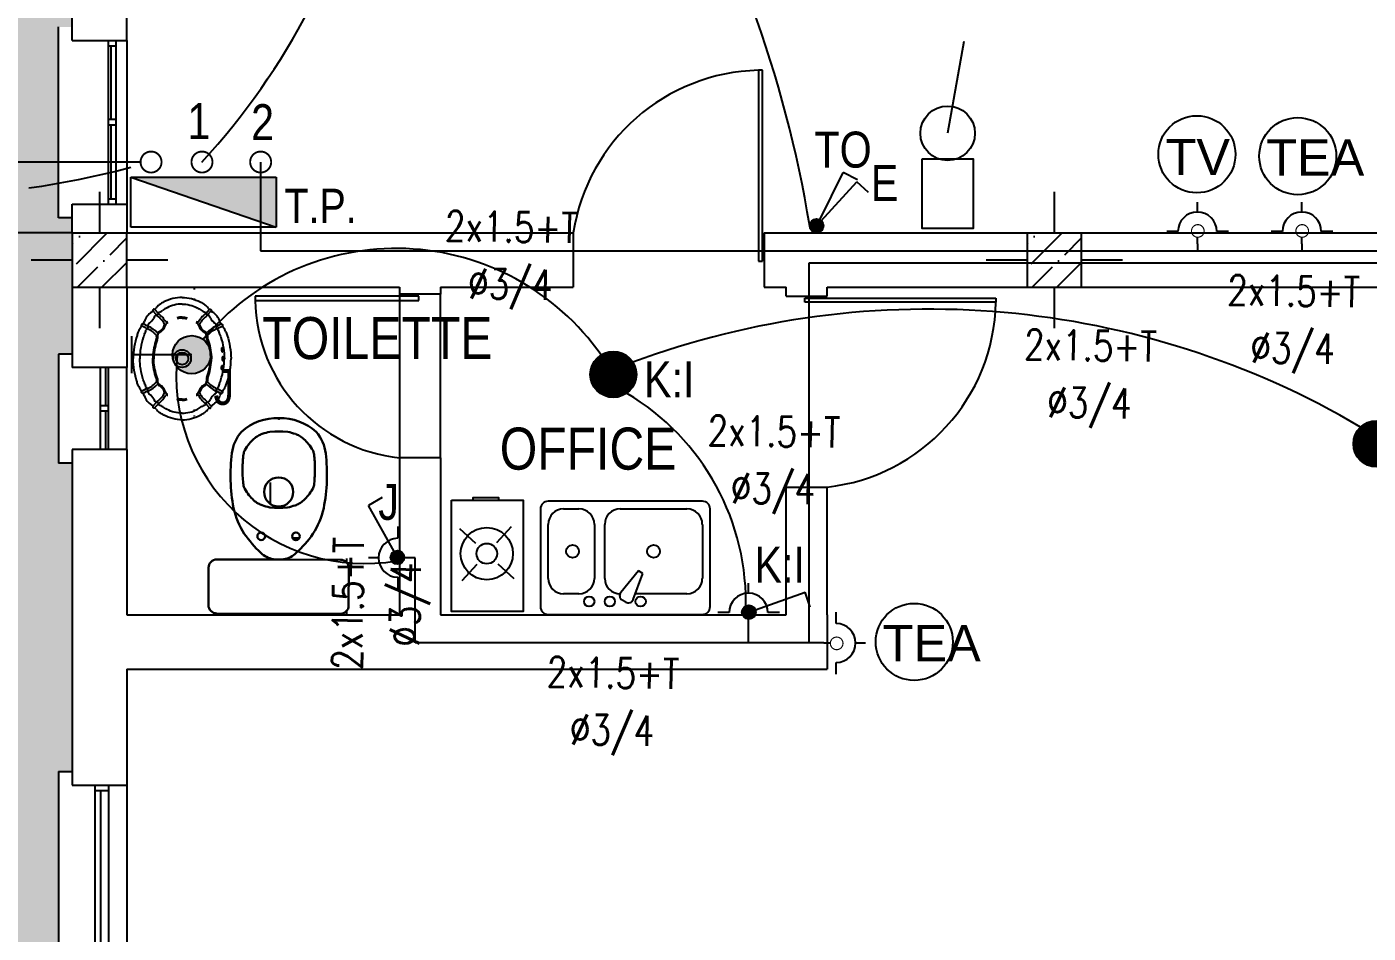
# Model space of a CAD drawing. Header units: millimetres. Extents: x 221 to 543, y -43 to 148.
# Drawn here: x 486.451 to 491.368, y 2.568 to 5.89 of the extents above; entities that cross this region are included whole.
import ezdxf
from ezdxf.enums import TextEntityAlignment as Align

# ---------------------------------------------------------------- set-up
doc = ezdxf.new("R2010")
doc.units = ezdxf.units.MM
doc.linetypes.add('ACAD_ISO02W100', pattern=[15, 12, -3])
doc.linetypes.add('DASHDOT', pattern=[25.4, 12.7, -6.35, 0, -6.35])
for name, color, linetype in [('10-INST-ELEC-SIMB', 1, 'Continuous'), ('10-INST-ELEC-TEXT', 7, 'Continuous'), ('10-SOLADOS', 15, 'Continuous'), ('DET', 4, 'Continuous'), ('electricidad de adad', 20, 'Continuous')]:
    doc.layers.add(name, color=color, linetype=linetype)
doc.layers.add('CARP', color=3, linetype='Continuous', lineweight=30)
doc.styles.add('gardel', font='ARIALN.TTF')
doc.styles.add('NARROW', font='ARIALN.TTF')
doc.styles.add('ROMANS', font='romans.shx', dxfattribs={"width": 0.85})

# ---------------------------------------------------------------- blocks, each defined once
blk = doc.blocks.new('SEPLN504')
at = {"color": 0, "const_width": 0.169}
blk.add_lwpolyline([(-0.0819, 0.0121, 1), (0.0871, 0.0121, 1)], format="xyb", close=True, dxfattribs=at)
at = {"color": 0}
blk.add_circle((0.0026, 0.0121), 0.169, dxfattribs=at)
blk = doc.blocks.new('ELE-TEX')
at = {"style": 'ROMANS', "width": 0.8}
for tag, p in [('COND', (0.0042, 0.1619)), ('CANO', (0.0042, -0.1601))]:
    blk.add_attdef(tag, text='', height=0.2, dxfattribs=at).set_placement(p, align=Align.MIDDLE)
blk = doc.blocks.new('SEPLN510')
at = {"color": 0}
for p in [(0.0428, 0.0362), (0.4089, 0.205)]:
    blk.add_line(p, (0.332, 0.292), dxfattribs=at)
at = {"color": 0, "const_width": 0.0507}
blk.add_lwpolyline([(-0.0205, 0.0026, 1), (0.0302, 0.0026, 1)], format="xyb", close=True, dxfattribs=at)
at = {"color": 0}
blk.add_circle((0.0049, 0.0026), 0.0507, dxfattribs=at)

msp = doc.modelspace()

# ---------------------------------------------------------------- hatches: boundary and pattern name
h = msp.add_hatch()
h.set_pattern_fill('AR-CONC', color=252, scale=0.002, style=0)
h.set_pattern_definition([(50, (204.8708, -80.8872), (0.36436934, -0.03187817), [0.0381, -0.4191]), (355, (204.8708, -80.8872), (-0.07048565, 0.3821133), [0.03048, -0.33528]), (100.451, (204.90116, -80.88986), (0.293885, 0.35023338), [0.03238, -0.35618]), (46.1842, (204.8708, -80.7856), (0.5421581, -0.08408466), [0.05715, -0.62865]), (96.6356, (204.91597, -80.7926), (0.4748085, 0.4948511), [0.04857, -0.53427]), (351.184, (204.8708, -80.7856), (0.4748092, 0.4948502), [0.04572, -0.50292]), (21, (204.9216, -80.811), (0.30322976, -0.20453104), [0.0381, -0.4191]), (326, (204.9216, -80.811), (0.12360406, 0.36837593), [0.03048, -0.33528]), (71.4514, (204.94686, -80.82805), (0.426833, 0.1638457), [0.03238, -0.35618]), (37.5, (204.87079, -80.8872), (0.006177207, 0.16911008), [0, -0.331216, 0, -0.34036, 0, -0.33655]), (7.5, (204.8708, -80.8872), (0.13363933, 0.20036115), [0, -0.194056, 0, -0.323596, 0, -0.12827]), (327.5, (204.75751, -80.8872), (0.27118119, -0.01145749), [0, -0.127, 0, -0.39624, 0, -0.52578]), (317.5, (204.7067, -80.8872), (0.29625836, 0.05085298), [0, -0.1651, 0, -0.263144, 0, -0.37338])])
h.paths.add_polyline_path([(486.6173, 13.2037), (486.5673, 13.2037), (486.5673, 14.8037), (486.6173, 14.8037), (486.6173, 15.0856), (486.0173, 15.0856), (486.0173, 5.1356), (486.6173, 5.1356), (486.6173, 5.1904), (486.5673, 5.1904), (486.5673, 5.8904), (486.6173, 5.8904), (486.6173, 5.9453), (486.6173, 6.7453), (486.6173, 7.259), (486.482, 7.259), (486.482, 7.439), (486.6173, 7.439), (486.6173, 8.1503), (486.5673, 8.1503), (486.5673, 9.7503), (486.6173, 9.7503), (486.6173, 10.3217), (486.5673, 10.3217), (486.5673, 11.9217), (486.6173, 11.9217)])
h.paths.add_polyline_path([(495.6707, -2.8644), (495.4707, -2.8644), (495.3704, -2.8644), (495.3704, -2.9144), (493.7704, -2.9144), (493.7704, -2.8644), (493.4377, -2.8644), (492.6377, -2.8644), (492.3317, -2.8644), (491.7265, -2.8644), (491.7265, -2.9144), (490.1265, -2.9144), (490.1265, -2.8644), (489.4457, -2.8644), (489.1579, -2.5766), (487.8834, -1.3021), (487.5783, -0.997), (487.5425, -1.0319), (486.5673, -0.0567), (486.5673, 3.1614), (486.6173, 3.1614), (486.6173, 4.2912), (486.5673, 4.2912), (486.5673, 4.6912), (486.6173, 4.6912), (486.6173, 5.1356), (486.0173, 5.1356), (486.0173, -0.2845), (489.1972, -3.4644), (495.6707, -3.4644)])
h.paths.add_polyline_path([(494.7344, -3.5788), (494.7344, -3.1501), (494.9625, -3.1501), (494.9625, -3.5788)], flags=9)
h.paths.add_polyline_path([(490.374, -3.3774), (491.5792, -3.3774), (491.5792, -3.1462), (490.374, -3.1462)], flags=24)
h.paths.add_polyline_path([(489.4923, -3.3774), (490.2957, -3.3774), (490.2957, -3.1462), (489.4923, -3.1462)], flags=24)
h.paths.add_polyline_path([(486.2339, 4.3766), (486.5273, 4.3766), (486.5273, 4.6088), (486.2339, 4.6088)], flags=24)
h.paths.add_polyline_path([(486.3803, 8.8481), (486.3803, 10.0533), (486.1491, 10.0533), (486.1491, 8.8481)], flags=24)
h.paths.add_polyline_path([(486.3803, 7.9664), (486.3803, 8.7698), (486.1491, 8.7698), (486.1491, 7.9664)], flags=24)
h.paths.add_polyline_path([(485.6773, 5.3651), (486.5909, 5.3651), (486.5909, 5.6043), (485.6773, 5.6043)], flags=9)
h.paths.add_polyline_path([(486.3313, 6.2479), (486.6259, 6.2479), (486.6259, 6.484), (486.3313, 6.484)], flags=9)
h = msp.add_hatch()
h.set_pattern_fill('ANSI36', color=252, scale=0.02, style=0)
h.set_pattern_definition([(45, (195.02079, -121.71253), (0.03367596, 0.123478522), [0.15875, -0.03175, 0, -0.03175])])
h.paths.add_polyline_path([(486.8173, 5.1356), (486.6173, 5.1356), (486.6173, 4.9356), (486.8173, 4.9356)])
h = msp.add_hatch()
h.set_pattern_fill('ANSI36', color=252, scale=0.02, style=0)
h.set_pattern_definition([(45, (198.52079, -121.71253), (0.03367596, 0.123478522), [0.15875, -0.03175, 0, -0.03175])])
h.paths.add_polyline_path([(490.3173, 5.1356), (490.1173, 5.1356), (490.1173, 4.9356), (490.3173, 4.9356)])
at = {"layer": 'electricidad de adad'}
for color, points in [(256, [(486.8322, 5.3398), (487.3642, 5.1555), (487.3642, 5.3398)]), (0, [(486.985, 4.6886, 1), (487.125, 4.6886, 1)])]:
    msp.add_hatch(color=color, dxfattribs=at).paths.add_polyline_path(points)

# ---------------------------------------------------------------- linework, layer by layer
at = {"color": 4}
for p, q in [((486.6173, 5.8404), (486.6173, 6.7453)), ((486.8173, 5.8404), (486.8173, 5.9453)), ((486.6173, 5.8404), (486.8173, 5.8404)), ((486.6173, 5.1356), (486.6173, 5.2404)), ((486.6173, 5.2404), (486.8173, 5.2404)), ((486.8173, 5.2404), (486.8173, 5.1356)), ((486.6173, 5.1356), (486.6173, 4.6412)), ((486.8173, 5.1356), (488.454, 5.1356)), ((488.454, 5.1356), (488.454, 4.9356)), ((489.154, 5.1356), (493.3173, 5.1356)), ((489.154, 5.1356), (489.154, 4.9356)), ((486.8173, 4.9356), (487.8173, 4.9356)), ((486.8173, 4.9356), (486.8173, 4.6412)), ((487.8173, 4.9356), (487.8173, 4.9103)), ((487.9673, 4.9356), (488.454, 4.9356)), ((487.9673, 4.9356), (487.9673, 4.9103)), ((489.154, 4.9356), (489.2341, 4.9356)), ((489.2341, 4.9037), (489.2341, 4.9356)), ((489.3841, 4.9356), (492.3207, 4.9356)), ((489.3841, 4.9037), (489.3841, 4.9356)), ((487.9673, 4.9103), (487.8173, 4.9103)), ((489.2341, 4.9037), (489.3841, 4.9037)), ((486.8173, 4.6412), (486.6173, 4.6412)), ((486.6173, 4.3412), (486.6173, 3.1114)), ((486.8173, 4.3412), (486.6173, 4.3412)), ((486.8173, 4.3412), (486.8173, 3.7356)), ((487.8173, 4.3103), (487.8173, 3.7356)), ((487.9673, 4.3103), (487.8173, 4.3103)), ((487.9673, 4.3103), (487.9673, 3.7356)), ((489.2341, 3.7356), (489.2341, 4.2037)), ((489.2341, 4.2037), (489.3841, 4.2037)), ((489.3841, 3.7356), (489.3841, 4.2037)), ((486.8173, 3.7356), (487.8173, 3.7356)), ((487.9673, 3.7356), (489.2341, 3.7356)), ((489.3841, 3.7356), (489.3841, 3.5356)), ((486.8173, 3.5356), (489.3841, 3.5356)), ((486.8173, 3.5356), (486.8173, 3.1114)), ((486.6173, 3.1114), (486.8173, 3.1114))]:
    msp.add_line(p, q, dxfattribs=at)
for p, q in [((486.5673, 5.1904), (486.5673, 5.8904)), ((486.7496, 5.8204), (486.7787, 5.8204)), ((486.7586, 5.8204), (486.7586, 5.5504)), ((486.8173, 5.8404), (486.8173, 5.2404)), ((489.1479, 5.7311), (489.1329, 5.7311)), ((489.1329, 5.7311), (489.1329, 5.0311)), ((489.1479, 5.0311), (489.1479, 5.7311)), ((486.7787, 5.5504), (486.7496, 5.5504)), ((486.7787, 5.5304), (486.7496, 5.5304)), ((486.7586, 5.5304), (486.7586, 5.2604)), ((486.7496, 5.2604), (486.7787, 5.2604)), ((486.6173, 5.1904), (486.5673, 5.1904)), ((486.6173, 5.1356), (486.8173, 5.1356)), ((486.6173, 5.1356), (486.6173, 4.9356)), ((486.8173, 4.9356), (486.8173, 5.1356)), ((490.1173, 5.1356), (490.3173, 5.1356)), ((490.1173, 5.1356), (490.1173, 4.9356)), ((490.3173, 4.9356), (490.3173, 5.1356)), ((489.1329, 5.0311), (489.1479, 5.0311)), ((486.6173, 4.9356), (486.8173, 4.9356)), ((490.1173, 4.9356), (490.3173, 4.9356)), ((487.8875, 4.9027), (487.2875, 4.9027)), ((487.2875, 4.9027), (487.2875, 4.8877)), ((487.2875, 4.8877), (487.8875, 4.8877)), ((487.8875, 4.8877), (487.8875, 4.9027)), ((489.3028, 4.8956), (490.0028, 4.8956)), ((489.3028, 4.8806), (489.3028, 4.8956)), ((490.0028, 4.8806), (489.3028, 4.8806)), ((490.0028, 4.8956), (490.0028, 4.8806)), ((486.6173, 4.6912), (486.5673, 4.6912)), ((486.5673, 4.6912), (486.5673, 4.2912)), ((486.74, 4.5012), (486.74, 4.6412)), ((486.8173, 4.3412), (486.8173, 4.6412)), ((486.7496, 4.5012), (486.7205, 4.5012)), ((486.7496, 4.4812), (486.7205, 4.4812)), ((486.74, 4.3412), (486.74, 4.4812)), ((486.6173, 4.2912), (486.5673, 4.2912))]:
    msp.add_line(p, q)
at = {"color": 252}
for p, q in [((486.7496, 5.2404), (486.7496, 5.8404)), ((486.7787, 5.2404), (486.7787, 5.8404)), ((487.8173, 4.9103), (487.8173, 4.3103)), ((487.9673, 4.3103), (487.9673, 4.9103)), ((486.7205, 4.3412), (486.7205, 4.6412)), ((486.7496, 4.3412), (486.7496, 4.6412)), ((486.7005, 3.1114), (486.7005, 0.5943)), ((486.7496, 3.1114), (486.7496, 0.5943))]:
    msp.add_line(p, q, dxfattribs=at)
at = {"color": 251}
for p, q in [((486.7173, 5.2858), (486.7173, 5.1356)), ((490.2173, 5.2858), (490.2173, 5.1356)), ((486.6173, 5.0356), (486.4671, 5.0356)), ((486.9682, 5.0356), (486.818, 5.0356)), ((490.1173, 5.0356), (489.9671, 5.0356)), ((490.4675, 5.0356), (490.3173, 5.0356)), ((486.7173, 4.9356), (486.7173, 4.7853)), ((487.0648, 4.9276), (487.0648, 4.9356)), ((490.2173, 4.9356), (490.2173, 4.7853)), ((487.0648, 4.8911), (487.0648, 4.8944)), ((486.8591, 4.5763), (486.8591, 4.5763)), ((486.9331, 4.5763), (486.9359, 4.5763)), ((486.9359, 4.5763), (486.9371, 4.5763)), ((487.0979, 4.5763), (487.102, 4.5763)), ((487.1244, 4.5763), (487.1252, 4.5763)), ((487.1539, 4.5763), (487.1545, 4.5763)), ((487.0648, 4.4833), (487.0648, 4.4878)), ((487.0648, 4.4631), (487.0648, 4.4652)), ((487.0648, 4.4575), (487.0648, 4.4614)), ((487.3442, 4.141), (487.3442, 4.2207)), ((487.4241, 4.0175), (487.4502, 4.0175)), ((487.3442, 3.9376), (487.3442, 3.9413)), ((487.6236, 3.9264), (487.6236, 3.9413)), ((487.3442, 3.7381), (487.3442, 3.7399)), ((487.3442, 3.7381), (487.5474, 3.7381)), ((487.6236, 3.7381), (487.6236, 3.7502))]:
    msp.add_line(p, q, dxfattribs=at)
at = {"color": 252, "linetype": 'ACAD_ISO02W100', "ltscale": 0.05}
msp.add_line((486.6173, 5.1356), (485.6173, 5.1356), dxfattribs=at)
at = {"color": 2}
for p, q in [((488.9271, 4.1514), (488.3618, 4.1514)), ((488.3335, 4.1232), (488.3335, 3.7651)), ((488.9553, 3.7651), (488.9553, 4.1232)), ((488.0964, 3.9965), (488.0376, 4.0505)), ((488.1738, 3.9999), (488.2278, 4.0587)), ((488.0998, 3.9191), (488.0458, 3.8603)), ((488.1772, 3.9225), (488.236, 3.8685)), ((488.3618, 3.7369), (488.9271, 3.7369))]:
    msp.add_line(p, q, dxfattribs=at)
at = {"color": 3, "linetype": 'ByBlock'}
for p, q in [((488.4183, 4.1232), (488.4748, 4.1232)), ((488.6256, 4.1232), (488.8705, 4.1232)), ((488.3618, 3.8688), (488.3618, 4.0666)), ((488.5313, 4.0666), (488.5313, 3.8688)), ((488.569, 3.8688), (488.569, 4.0666)), ((488.9271, 4.0666), (488.9271, 3.8688)), ((488.4748, 3.8122), (488.4183, 3.8122)), ((488.8705, 3.8122), (488.6812, 3.8122))]:
    msp.add_line(p, q, dxfattribs=at)
at = {"color": 0, "linetype": 'ByBlock'}
for p, q in [((488.6928, 3.896), (488.628, 3.8173)), ((488.6733, 3.7911), (488.7091, 3.8866)), ((488.7091, 3.8866), (488.6928, 3.896)), ((488.6463, 3.7814), (488.6331, 3.789))]:
    msp.add_line(p, q, dxfattribs=at)
at = {"color": 0}
for p, q in [((486.5673, 3.1614), (486.5673, 0.5443)), ((486.5673, 3.1614), (486.6173, 3.1614)), ((486.8173, 3.1114), (486.8173, 0.5943)), ((486.7005, 3.0914), (486.7496, 3.0914)), ((486.7205, 3.0914), (486.7205, 0.5943))]:
    msp.add_line(p, q, dxfattribs=at)
for points in [[(487.0198, 4.8984, 0.121972), (486.9535, 4.882, 0.026931), (486.936, 4.8715, 0.088019)], [(487.0198, 4.8742, 0.121972), (486.9647, 4.8606, 0.026931), (486.9495, 4.8514, 0.026931)], [(487.0198, 4.8984, -0.121972), (487.0861, 4.882, -0.026931), (487.1036, 4.8715, -0.088019)], [(487.0198, 4.8742, -0.121972), (487.0748, 4.8606, -0.026931), (487.0901, 4.8514, -0.026931)], [(486.9176, 4.8556, 0.083655), (486.9161, 4.8555, 0.137136), (486.9147, 4.8549, 0.137136), (486.9138, 4.8536, 0.0747), (486.9136, 4.8522, 0.016576)], [(486.9315, 4.838, -0.083655), (486.9314, 4.8365, -0.137136), (486.9306, 4.8351, -0.137136), (486.9292, 4.8344, -0.0747), (486.9278, 4.8344, -0.016576)], [(487.108, 4.838, 0.083655), (487.1082, 4.8365, 0.137136), (487.109, 4.8351, 0.137136), (487.1104, 4.8344, 0.0747), (487.1118, 4.8344, 0.016576)], [(487.122, 4.8556, -0.083655), (487.1235, 4.8555, -0.137136), (487.1249, 4.8549, -0.137136), (487.1258, 4.8536, -0.0747), (487.126, 4.8522, -0.016576)], [(486.8593, 4.7727, 0.014884), (486.8546, 4.7596, 0.074878), (486.8404, 4.6743, 0.078763)], [(486.8738, 4.8012, 0.048869), (486.8729, 4.8008, 0.137136), (486.8719, 4.7997, 0.137136), (486.8715, 4.7982, 0.011207), (486.8715, 4.798, 0.002646)], [(486.8941, 4.7902, -0.048869), (486.8944, 4.7893, -0.137136), (486.8942, 4.7878, -0.137136), (486.8932, 4.7865, -0.011207), (486.8931, 4.7864, -0.002646)], [(487.1454, 4.7902, 0.048869), (487.1452, 4.7893, 0.137136), (487.1454, 4.7878, 0.137136), (487.1464, 4.7865, 0.011207), (487.1465, 4.7864, 0.002646)], [(487.1658, 4.8012, -0.048869), (487.1666, 4.8008, -0.137136), (487.1677, 4.7997, -0.137136), (487.1681, 4.7982, -0.011207), (487.1681, 4.798, -0.002646)], [(487.1803, 4.7727, -0.014884), (487.185, 4.7596, -0.074878), (487.1992, 4.6743, -0.078763)], [(486.8807, 4.7611, 0.011413), (486.8776, 4.7521, 0.074878), (486.8646, 4.6739, 0.074878)], [(487.1588, 4.7611, -0.011413), (487.162, 4.7521, -0.074878), (487.175, 4.6739, -0.074878)], [(486.8593, 4.576, -0.014884), (486.8546, 4.589, -0.074878), (486.8404, 4.6743, -0.078763)], [(486.8807, 4.5875, -0.011413), (486.8776, 4.5965, -0.074878), (486.8646, 4.6747, -0.074878)], [(487.1588, 4.5875, 0.011413), (487.162, 4.5965, 0.074878), (487.175, 4.6747, 0.074878)], [(487.1803, 4.576, 0.014884), (487.185, 4.589, 0.074878), (487.1992, 4.6743, 0.078763)], [(486.8738, 4.5474, -0.048869), (486.8729, 4.5478, -0.137136), (486.8719, 4.5489, -0.137136), (486.8715, 4.5504, -0.011207), (486.8715, 4.5506, -0.002646)], [(486.8941, 4.5585, 0.048869), (486.8944, 4.5593, 0.137136), (486.8942, 4.5609, 0.137136), (486.8932, 4.5621, 0.011207), (486.8931, 4.5622, 0.002646)], [(487.1454, 4.5585, -0.048869), (487.1452, 4.5593, -0.137136), (487.1454, 4.5609, -0.137136), (487.1464, 4.5621, -0.011207), (487.1465, 4.5622, -0.002646)], [(487.1658, 4.5474, 0.048869), (487.1666, 4.5478, 0.137136), (487.1677, 4.5489, 0.137136), (487.1681, 4.5504, 0.011207), (487.1681, 4.5506, 0.002646)], [(486.9176, 4.4931, -0.083655), (486.9161, 4.4931, -0.137136), (486.9147, 4.4938, -0.137136), (486.9138, 4.4951, -0.0747), (486.9136, 4.4964, -0.016576)], [(486.9315, 4.5106, 0.083655), (486.9314, 4.5122, 0.137136), (486.9306, 4.5135, 0.137136), (486.9292, 4.5142, 0.0747), (486.9278, 4.5143, 0.016576)], [(487.0198, 4.4502, -0.121972), (486.9535, 4.4667, -0.026931), (486.936, 4.4771, -0.088019)], [(487.0198, 4.4744, -0.121972), (486.9647, 4.4881, -0.026931), (486.9495, 4.4972, -0.026931)], [(487.0198, 4.4744, 0.121972), (487.0748, 4.4881, 0.026931), (487.0901, 4.4972, 0.026931)], [(487.0198, 4.4502, 0.121972), (487.0861, 4.4667, 0.026931), (487.1036, 4.4771, 0.088019)], [(487.108, 4.5106, -0.083655), (487.1082, 4.5122, -0.137136), (487.109, 4.5135, -0.137136), (487.1104, 4.5142, -0.0747), (487.1118, 4.5143, -0.016576)], [(487.122, 4.4931, 0.083655), (487.1235, 4.4931, 0.137136), (487.1249, 4.4938, 0.137136), (487.1258, 4.4951, 0.0747), (487.126, 4.4964, 0.016576)]]:
    msp.add_lwpolyline(points, format="xyb", dxfattribs=at)
for points in [[(488.0077, 4.1549), (488.2699, 4.1549), (488.2699, 3.7469), (488.0077, 3.7469)], [(488.0862, 4.1558), (488.1816, 4.1558), (488.1816, 4.1638), (488.0862, 4.1638)]]:
    msp.add_lwpolyline(points, close=True)
for radius in [0.0325, 0.0225]:
    msp.add_circle((487.0198, 4.6743), radius, dxfattribs=at)
msp.add_circle((488.1368, 3.9595), 0.0957)
at = {"color": 2}
msp.add_circle((488.1368, 3.9595), 0.0375, dxfattribs=at)
at = {"color": 0, "linetype": 'ByBlock'}
for centre, radius in [((488.4513, 3.9677), 0.0236), ((488.7481, 3.9677), 0.0236), ((488.5125, 3.784), 0.0188), ((488.5879, 3.784), 0.0188), ((488.7009, 3.784), 0.0188)]:
    msp.add_circle(centre, radius, dxfattribs=at)
at = {"color": 252}
for centre, radius, start, end in [((489.1492, 5.0278), 0.7035, 91.3291, 171.1891), ((487.8802, 4.8998), 0.5928, 181.1642, 263.9096), ((489.3099, 4.8928), 0.6931, 276.1483, 358.9924)]:
    msp.add_arc(centre, radius, start, end, dxfattribs=at)
at = {"color": 0}
for centre, radius, start, end in [((486.9655, 4.8318), 0.0495, 126.6116, 146.4859), ((487.0741, 4.8318), 0.0495, 33.5141, 53.3884), ((486.9391, 4.7922), 0.0606, 119.9979, 163.2385), ((486.863, 4.8523), 0.0606, 308.1598, 330.6273), ((486.9041, 4.8529), 0.00951, 299.5258, 355.5347), ((486.9745, 4.7967), 0.0641, 148.3933, 156.2105), ((486.918, 4.8631), 0.00755, 267.213, 307.1864), ((486.9277, 4.8248), 0.00951, 89.0654, 145.0744), ((486.9109, 4.8685), 0.0163, 315.6187, 324.8972), ((486.9391, 4.8376), 0.00755, 137.4138, 177.3872), ((486.9438, 4.8301), 0.0163, 119.7029, 128.9814), ((486.9071, 4.9159), 0.0772, 291.7625, 303.3385), ((487.1325, 4.9159), 0.0772, 236.6615, 248.2375), ((487.0958, 4.8301), 0.0163, 51.0186, 60.2971), ((487.1005, 4.8376), 0.00755, 2.6128, 42.5862), ((487.1119, 4.8248), 0.00951, 34.9256, 90.9346), ((487.1287, 4.8685), 0.0163, 215.1028, 224.3813), ((487.1216, 4.8631), 0.00755, 232.8136, 272.787), ((487.0651, 4.7967), 0.0641, 23.7895, 31.6067), ((487.1766, 4.8523), 0.0606, 209.3727, 231.8402), ((487.1354, 4.8529), 0.00951, 184.4653, 240.4742), ((487.1005, 4.7922), 0.0606, 16.7615, 60.0021), ((486.935, 4.7394), 0.0827, 143.2617, 156.286), ((486.8583, 4.7971), 0.0133, 321.8807, 4.1731), ((486.935, 4.7394), 0.0827, 142.8802, 142.9153), ((486.8712, 4.8105), 0.00961, 285.3366, 299.6937), ((486.8681, 4.8129), 0.0134, 305.9504, 345.8016), ((486.8077, 4.8001), 0.0827, 333.9264, 344.9017), ((486.9005, 4.7754), 0.0133, 123.9903, 166.2827), ((486.8077, 4.8001), 0.0827, 345.2481, 345.2832), ((486.9069, 4.793), 0.0134, 142.3618, 142.3618), ((486.9069, 4.793), 0.0134, 162.0434, 182.213), ((486.903, 4.7939), 0.00961, 188.4697, 202.8268), ((486.9114, 4.789), 0.0191, 125.0939, 154.8399), ((487.1327, 4.793), 0.0134, 37.6382, 37.6382), ((487.1282, 4.789), 0.0191, 25.1601, 54.9061), ((487.1327, 4.793), 0.0134, 357.787, 17.9566), ((487.1366, 4.7939), 0.00961, 337.1732, 351.5303), ((487.1391, 4.7754), 0.0133, 13.7173, 56.0097), ((487.2319, 4.8001), 0.0827, 194.7168, 194.7519), ((487.2319, 4.8001), 0.0827, 195.0983, 206.0736), ((487.1714, 4.8129), 0.0134, 194.1984, 234.0496), ((487.1684, 4.8105), 0.00961, 240.3063, 254.6634), ((487.1813, 4.7971), 0.0133, 175.8269, 218.1193), ((487.1046, 4.7394), 0.0827, 37.0847, 37.1198), ((487.1046, 4.7394), 0.0827, 23.714, 36.7383), ((486.9047, 4.7512), 0.0259, 150.9507, 157.4771), ((487.1349, 4.7512), 0.0259, 22.5229, 29.0493), ((486.935, 4.6092), 0.0827, 203.714, 216.7383), ((486.9047, 4.5975), 0.0259, 202.5229, 209.0493), ((486.8077, 4.5485), 0.0827, 15.0983, 26.0736), ((487.2319, 4.5485), 0.0827, 153.9264, 164.9017), ((487.1349, 4.5975), 0.0259, 330.9507, 337.4771), ((487.1046, 4.6092), 0.0827, 323.2617, 336.286), ((486.8583, 4.5516), 0.0133, 355.8269, 38.1193), ((486.935, 4.6092), 0.0827, 217.0847, 217.1198), ((486.8712, 4.5382), 0.00961, 60.3063, 74.6634), ((486.8681, 4.5357), 0.0134, 14.1984, 54.0496), ((486.9391, 4.5564), 0.0606, 196.7615, 240.0021), ((486.9005, 4.5732), 0.0133, 193.7173, 236.0097), ((486.8077, 4.5485), 0.0827, 14.7168, 14.7519), ((486.9069, 4.5556), 0.0134, 217.6382, 217.6382), ((486.903, 4.5547), 0.00961, 157.1732, 171.5303), ((486.9069, 4.5556), 0.0134, 177.787, 197.9566), ((486.9114, 4.5596), 0.0191, 205.1601, 234.9061), ((486.863, 4.4964), 0.0606, 29.3727, 51.8402), ((486.9745, 4.5519), 0.0641, 203.7895, 211.6067), ((487.1327, 4.5556), 0.0134, 322.3618, 322.3618), ((487.0651, 4.5519), 0.0641, 328.3933, 336.2105), ((487.1766, 4.4964), 0.0606, 128.1598, 150.6273), ((487.1005, 4.5564), 0.0606, 299.9979, 343.2385), ((487.1282, 4.5596), 0.0191, 305.0939, 334.8399), ((487.1366, 4.5547), 0.00961, 8.4697, 22.8268), ((487.1327, 4.5556), 0.0134, 342.0434, 2.213), ((487.1391, 4.5732), 0.0133, 303.9903, 346.2827), ((487.2319, 4.5485), 0.0827, 165.2481, 165.2832), ((487.1714, 4.5357), 0.0134, 125.9504, 165.8016), ((487.1684, 4.5382), 0.00961, 105.3366, 119.6937), ((487.1813, 4.5516), 0.0133, 141.8807, 184.1731), ((487.1046, 4.6092), 0.0827, 322.8802, 322.9153), ((486.9041, 4.4957), 0.00951, 4.4653, 60.4742), ((486.918, 4.4855), 0.00755, 52.8136, 92.787), ((486.9277, 4.5238), 0.00951, 214.9256, 270.9346), ((486.9109, 4.4802), 0.0163, 35.1028, 44.3813), ((486.9655, 4.5169), 0.0495, 213.5141, 233.3884), ((486.9391, 4.511), 0.00755, 182.6128, 222.5862), ((486.9438, 4.5185), 0.0163, 231.0186, 240.2971), ((486.9071, 4.4327), 0.0772, 56.6615, 68.2375), ((487.1325, 4.4327), 0.0772, 111.7625, 123.3385), ((487.0741, 4.5169), 0.0495, 306.6116, 326.4859), ((487.0958, 4.5185), 0.0163, 299.7029, 308.9814), ((487.1005, 4.511), 0.00755, 317.4138, 357.3872), ((487.1119, 4.5238), 0.00951, 269.0654, 325.0744), ((487.1287, 4.4802), 0.0163, 135.6187, 144.8972), ((487.1216, 4.4855), 0.00755, 87.213, 127.1864), ((487.1354, 4.4957), 0.00951, 119.5258, 175.5347)]:
    msp.add_arc(centre, radius, start, end, dxfattribs=at)
at = {"color": 2}
for centre, start, end in [((488.3618, 4.1232), 90, 180), ((488.9271, 4.1232), 0, 90), ((488.3618, 3.7651), 180, 270), ((488.9271, 3.7651), 270, 0)]:
    msp.add_arc(centre, 0.0283, start, end, dxfattribs=at)
at = {"color": 3, "linetype": 'ByBlock'}
for centre, start, end in [((488.4183, 4.0666), 90, 180), ((488.4748, 4.0666), 0, 90), ((488.6256, 4.0666), 90, 180), ((488.8705, 4.0666), 0, 90), ((488.4183, 3.8688), 180, 270), ((488.4748, 3.8688), 270, 0), ((488.6256, 3.8688), 180, 270), ((488.8705, 3.8688), 270, 0)]:
    msp.add_arc(centre, 0.0565, start, end, dxfattribs=at)
at = {"color": 0, "linetype": 'ByBlock'}
for centre, start, end in [((488.6425, 3.8053), 140.5377, 240), ((488.6557, 3.7978), 240, 339.4623)]:
    msp.add_arc(centre, 0.0188, start, end, dxfattribs=at)
at = {"layer": '10-INST-ELEC-SIMB', "color": 0}
for p, q in [((490.7419, 5.2116), (490.7419, 5.2483)), ((491.1247, 5.2116), (491.1247, 5.2483)), ((487.7399, 3.9442), (487.7031, 3.9442)), ((489.0963, 3.8142), (489.0963, 3.8509)), ((489.4888, 3.6321), (489.5255, 3.6321))]:
    msp.add_line(p, q, dxfattribs=at)
at = {"layer": '10-INST-ELEC-SIMB', "color": 180, "linetype": 'Continuous', "ltscale": 0.4}
msp.add_lwpolyline([(489.7316, 5.4054), (489.7316, 5.1525), (489.9212, 5.1525), (489.9212, 5.4054)], close=True, dxfattribs=at)
msp.add_circle((489.8264, 5.5003), 0.0999, dxfattribs=at)
at = {"layer": '10-INST-ELEC-SIMB', "color": 180, "linetype": 'DASHDOT', "ltscale": 0.03}
msp.add_arc((496.0746, 4.5954), 6.3134, 113.89508, 171.75951, dxfattribs=at)
at = {"layer": '10-INST-ELEC-TEXT', "color": 10, "ltscale": 20}
for p, q in [((492.4212, 5.0245), (489.3172, 5.0245)), ((489.3172, 5.0245), (489.3172, 3.6321))]:
    msp.add_line(p, q, dxfattribs=at)
for centre, radius, start, end in [((485.2009, 7.137), 2.5719, 317.3593, 18.0344), ((485.0321, 4.4631), 4.3447, 9.2305, 53.0061), ((487.805, 4.1617), 0.9165, 35.0202, 140.5346), ((489.7564, 1.7356), 3.1199, 59.4919, 110.3301), ((487.6888, 4.6137), 0.6905, 173.7732, 279.8096), ((488.1986, 3.7823), 0.888, 357.8893, 59.4776)]:
    msp.add_arc(centre, radius, start, end, dxfattribs=at)
at = {"layer": 'CARP', "ltscale": 0.03}
msp.add_line((487.3801, 3.9375), (487.3665, 3.9375), dxfattribs=at)
at = {"layer": 'CARP', "color": 0, "ltscale": 0.03}
msp.add_lwpolyline([(487.6304, 3.7692), (487.6308, 3.9068, 0.414214), (487.6008, 3.9369), (487.3801, 3.9375), (487.392, 3.9394, 0.160975), (487.4385, 3.9622, 0.055228), (487.4992, 4.0317, 0.087544), (487.539, 4.1258, 0.077711), (487.5465, 4.327, 0.145572), (487.5118, 4.4058, 0.193023), (487.3747, 4.456, 61.25604), (487.3748, 4.456, 0.193023), (487.2374, 4.4065, 0.145572), (487.2023, 4.3279, 0.077711), (487.2087, 4.1266, 0.087544), (487.248, 4.0324, 0.055228), (487.3084, 3.9625, 0.161493), (487.3544, 3.9396), (487.3665, 3.9375), (487.1471, 3.9381, 0.414214), (487.117, 3.9082), (487.1166, 3.7706, 0.414214), (487.1465, 3.7405), (487.6003, 3.7393, 0.414214)], format="xyb", close=True, dxfattribs=at)
at = {"layer": 'CARP', "ltscale": 0.03}
for points in [[(487.3596, 4.4074), (487.3418, 4.4061, 0.028747), (487.3137, 4.3985, 0.052421), (487.2991, 4.3918, 0.050041), (487.2826, 4.3797, 0.040538), (487.2653, 4.3614, 0.036304), (487.2499, 4.339, 0.08346), (487.2456, 4.3279, 0.024812), (487.2441, 4.3177, 0.009631), (487.242, 4.291, 0.014344), (487.2417, 4.282, 0.009208), (487.2419, 4.2679)], [(487.3893, 4.4073), (487.4072, 4.4059, -0.028747), (487.4353, 4.3981, -0.052421), (487.4498, 4.3914, -0.050041), (487.4662, 4.3792, -0.040538), (487.4835, 4.3608, -0.036304), (487.4987, 4.3384, -0.08346), (487.5029, 4.3273, -0.024812), (487.5044, 4.317, -0.009631), (487.5064, 4.2903, -0.014344), (487.5066, 4.2813, -0.009208), (487.5063, 4.2672)], [(487.3589, 4.1275), (487.341, 4.1289, -0.028747), (487.313, 4.1367, -0.052421), (487.2984, 4.1434, -0.050041), (487.282, 4.1556, -0.040538), (487.2648, 4.174, -0.036304), (487.2495, 4.1964, -0.08346), (487.2453, 4.2076, -0.024812), (487.2438, 4.2178, -0.009631), (487.2419, 4.2445, -0.014344), (487.2416, 4.2536, -0.009208), (487.2419, 4.2677)], [(487.3886, 4.1275), (487.4065, 4.1287, 0.028747), (487.4346, 4.1363, 0.052421), (487.4491, 4.143, 0.050041), (487.4656, 4.1551, 0.040538), (487.483, 4.1734, 0.036304), (487.4984, 4.1958, 0.08346), (487.5026, 4.2069, 0.024812), (487.5041, 4.2171, 0.009631), (487.5063, 4.2438, 0.014344), (487.5065, 4.2529, 0.009208), (487.5063, 4.267)]]:
    msp.add_lwpolyline(points, format="xyb", dxfattribs=at)
for points in [[(487.3596, 4.4074), (487.3744, 4.4073)], [(487.3893, 4.4073), (487.3745, 4.4073)], [(487.3589, 4.1275), (487.3737, 4.1275)], [(487.3886, 4.1275), (487.3738, 4.1275)]]:
    msp.add_lwpolyline(points, dxfattribs=at)
for centre, radius in [((487.3739, 4.1855), 0.0535), ((487.3098, 4.0232), 0.0141), ((487.4372, 4.0229), 0.0141)]:
    msp.add_circle(centre, radius, dxfattribs=at)
at = {"layer": 'DET', "color": 0}
for p, q in [((486.9249, 4.8354), (486.9138, 4.8479)), ((486.9316, 4.8414), (486.9205, 4.8539)), ((487.108, 4.8414), (487.1191, 4.8539)), ((487.1147, 4.8354), (487.1258, 4.8479)), ((486.8885, 4.7855), (486.8732, 4.7937)), ((486.8928, 4.7934), (486.8775, 4.8016)), ((487.1468, 4.7934), (487.1621, 4.8016)), ((487.151, 4.7855), (487.1663, 4.7937)), ((486.8885, 4.5631), (486.8732, 4.5549)), ((486.8928, 4.5552), (486.8775, 4.547)), ((487.1468, 4.5552), (487.1621, 4.547)), ((487.151, 4.5631), (487.1663, 4.5549)), ((486.9249, 4.5132), (486.9138, 4.5007)), ((486.9316, 4.5072), (486.9205, 4.4947)), ((487.108, 4.5072), (487.1191, 4.4947)), ((487.1147, 4.5132), (487.1258, 4.5007))]:
    msp.add_line(p, q, dxfattribs=at)
for points in [[(487.0198, 4.8267, 0.066812), (487.0012, 4.8242, 0.026931)], [(487.0198, 4.8231, 0.066812), (487.0022, 4.8207, 0.066812)], [(487.0198, 4.8267, -0.066812), (487.0384, 4.8242, -0.026931)], [(487.0198, 4.8231, -0.066812), (487.0374, 4.8207, -0.066812)], [(486.9252, 4.7444, 0.011413), (486.9228, 4.7374, 0.074878), (486.9121, 4.6732, 0.074878)], [(486.9285, 4.743, 0.011207), (486.9262, 4.7363, 0.074878), (486.9157, 4.6732, 0.074878)], [(487.1111, 4.743, -0.011207), (487.1134, 4.7363, -0.074878), (487.1239, 4.6732, -0.074878)], [(487.1144, 4.7444, -0.011413), (487.1168, 4.7374, -0.074878), (487.1275, 4.6732, -0.074878)], [(486.9252, 4.6043, -0.011413), (486.9228, 4.6112, -0.074878), (486.9121, 4.6754, -0.074878)], [(486.9285, 4.6056, -0.011207), (486.9262, 4.6123, -0.074878), (486.9157, 4.6755, -0.074878)], [(487.1111, 4.6056, 0.011207), (487.1134, 4.6123, 0.074878), (487.1239, 4.6755, 0.074878)], [(487.1144, 4.6043, 0.011413), (487.1168, 4.6112, 0.074878), (487.1275, 4.6754, 0.074878)], [(487.0198, 4.5219, -0.066812), (487.0012, 4.5244, -0.026931)], [(487.0198, 4.5255, -0.066812), (487.0022, 4.5279, -0.066812)], [(487.0198, 4.5255, 0.066812), (487.0374, 4.5279, 0.066812)], [(487.0198, 4.5219, 0.066812), (487.0384, 4.5244, 0.026931)]]:
    msp.add_lwpolyline(points, format="xyb", dxfattribs=at)
for points in [[(487.1687, 4.7067, 0.032404), (487.1682, 4.7096, 0.043829), (487.1675, 4.7116, 0.086402), (487.1664, 4.7133, 0.234478), (487.1657, 4.7135, 0.234478), (487.1651, 4.7131, 0.086402), (487.1644, 4.7113, 0.043829), (487.1641, 4.7092, 0.032404), (487.1642, 4.7063, 0.032404), (487.1647, 4.7034, 0.043829), (487.1654, 4.7014, 0.086402), (487.1664, 4.6997, 0.234478), (487.1671, 4.6995, 0.234478), (487.1678, 4.6999, 0.086402), (487.1685, 4.7017, 0.043829), (487.1688, 4.7038, 0.032404)], [(487.171, 4.6741, 0.032404), (487.1708, 4.677, 0.043829), (487.1704, 4.6791, 0.086402), (487.1695, 4.6808, 0.234478), (487.1688, 4.6812, 0.234478), (487.1681, 4.6808, 0.086402), (487.1672, 4.6791, 0.043829), (487.1668, 4.677, 0.032404), (487.1666, 4.6741, 0.032404), (487.1668, 4.6712, 0.043829), (487.1672, 4.6691, 0.086402), (487.1681, 4.6674, 0.234478), (487.1688, 4.667, 0.234478), (487.1695, 4.6674, 0.086402), (487.1704, 4.6691, 0.043829), (487.1708, 4.6712, 0.032404)], [(487.1687, 4.6413, -0.032404), (487.1682, 4.6384, -0.043829), (487.1675, 4.6364, -0.086402), (487.1664, 4.6347, -0.234478), (487.1657, 4.6345, -0.234478), (487.1651, 4.6349, -0.086402), (487.1644, 4.6367, -0.043829), (487.1641, 4.6388, -0.032404), (487.1642, 4.6417, -0.032404), (487.1647, 4.6446, -0.043829), (487.1654, 4.6467, -0.086402), (487.1664, 4.6483, -0.234478), (487.1671, 4.6486, -0.234478), (487.1678, 4.6482, -0.086402), (487.1685, 4.6463, -0.043829), (487.1688, 4.6442, -0.032404)]]:
    msp.add_lwpolyline(points, format="xyb", close=True, dxfattribs=at)
for centre, radius, start, end in [((486.8745, 4.7571), 0.0919, 27.9915, 54.9813), ((486.8691, 4.7578), 0.104, 29.2205, 50.6491), ((487.1704, 4.7578), 0.104, 129.3509, 150.7795), ((487.1651, 4.7571), 0.0919, 125.0187, 152.0085), ((486.8689, 4.7172), 0.0706, 35.9729, 69.8815), ((486.8597, 4.7096), 0.0907, 41.7929, 65.8698), ((486.9293, 4.7718), 0.00269, 221.7929, 309.1274), ((486.9397, 4.7591), 0.0137, 106.8714, 129.1274), ((486.9109, 4.8122), 0.047, 301.8094, 342.6811), ((486.9109, 4.8122), 0.0506, 301.8094, 342.9918), ((486.9532, 4.799), 0.00269, 342.6811, 27.9915), ((486.9578, 4.7979), 0.00162, 341.2162, 347.6816), ((486.9691, 4.7951), 0.0101, 96.0937, 165.906), ((486.9623, 4.8099), 0.00269, 209.2205, 294.7414), ((486.9691, 4.7951), 0.0137, 95.1649, 114.7414), ((487.0704, 4.7951), 0.0101, 14.094, 83.9063), ((487.0704, 4.7951), 0.0137, 65.2586, 84.8351), ((487.0773, 4.8099), 0.00269, 245.2586, 330.7795), ((487.0818, 4.7979), 0.00162, 192.3184, 198.7838), ((487.1287, 4.8122), 0.0506, 197.0082, 238.1906), ((487.0864, 4.799), 0.00269, 152.0085, 197.3189), ((487.1287, 4.8122), 0.047, 197.3189, 238.1906), ((487.0999, 4.7591), 0.0137, 50.8726, 73.1286), ((487.1103, 4.7718), 0.00269, 230.8726, 318.2071), ((487.1799, 4.7096), 0.0907, 114.1302, 138.2071), ((487.1707, 4.7172), 0.0706, 110.1185, 144.0271), ((486.9093, 4.7518), 0.0176, 334.9708, 14.9679), ((486.9397, 4.7591), 0.0137, 182.0668, 191.6173), ((486.9093, 4.7518), 0.0212, 335.3627, 14.9679), ((486.9397, 4.7591), 0.0101, 106.8714, 191.6173), ((486.9393, 4.7642), 0.00523, 109.2268, 119.454), ((487.1003, 4.7642), 0.00523, 60.546, 70.7732), ((487.0999, 4.7591), 0.0101, 348.3827, 73.1286), ((487.1303, 4.7518), 0.0212, 165.0321, 204.6373), ((487.1303, 4.7518), 0.0176, 165.0321, 205.0292), ((487.0999, 4.7591), 0.0137, 348.3827, 357.9332), ((487.1776, 4.7082), 0.012, 156.0483, 188.3451), ((487.1777, 4.7071), 0.012, 183.0799, 215.3766), ((487.1801, 4.6747), 0.012, 150.3359, 182.6326), ((487.1801, 4.6736), 0.012, 177.3674, 209.6641), ((487.1776, 4.6399), 0.012, 171.6549, 203.9517), ((487.1777, 4.6412), 0.012, 144.6234, 176.9201), ((486.8689, 4.6315), 0.0706, 290.1185, 324.0271), ((486.8597, 4.6391), 0.0907, 294.1302, 318.2071), ((486.9093, 4.5968), 0.0176, 345.0321, 25.0292), ((486.9397, 4.5895), 0.0137, 168.3827, 177.9332), ((486.9293, 4.5768), 0.00269, 50.8726, 138.2071), ((486.9093, 4.5968), 0.0212, 345.0321, 24.6373), ((486.9397, 4.5895), 0.0101, 168.3827, 253.1286), ((486.9397, 4.5895), 0.0137, 230.8726, 253.1286), ((486.9109, 4.5365), 0.047, 17.3189, 58.1906), ((486.9393, 4.5844), 0.00523, 240.546, 250.7732), ((486.9109, 4.5365), 0.0506, 17.0082, 58.1906), ((487.1287, 4.5365), 0.0506, 121.8094, 162.9918), ((487.1287, 4.5365), 0.047, 121.8094, 162.6811), ((487.1003, 4.5844), 0.00523, 289.2268, 299.454), ((487.0999, 4.5895), 0.0101, 286.8714, 11.6173), ((487.0999, 4.5895), 0.0137, 286.8714, 309.1274), ((487.1103, 4.5768), 0.00269, 41.7929, 129.1274), ((487.1303, 4.5968), 0.0212, 155.3627, 194.9679), ((487.1799, 4.6391), 0.0907, 221.7929, 245.8698), ((487.1303, 4.5968), 0.0176, 154.9708, 194.9679), ((487.0999, 4.5895), 0.0137, 2.0668, 11.6173), ((487.1707, 4.6315), 0.0706, 215.9729, 249.8815), ((486.8745, 4.5915), 0.0919, 305.0187, 332.0085), ((486.8691, 4.5908), 0.104, 309.3509, 330.7795), ((486.9532, 4.5497), 0.00269, 332.0085, 17.3189), ((486.9578, 4.5507), 0.00162, 12.3184, 18.7838), ((486.9691, 4.5535), 0.0101, 194.094, 263.9063), ((486.9623, 4.5387), 0.00269, 65.2586, 150.7795), ((486.9691, 4.5535), 0.0137, 245.2586, 264.8351), ((487.0704, 4.5535), 0.0101, 276.0937, 345.906), ((487.0704, 4.5535), 0.0137, 275.1649, 294.7414), ((487.0773, 4.5387), 0.00269, 29.2205, 114.7414), ((487.1704, 4.5908), 0.104, 209.2205, 230.6491), ((487.0818, 4.5507), 0.00162, 161.2162, 167.6816), ((487.0864, 4.5497), 0.00269, 162.6811, 207.9915), ((487.1651, 4.5915), 0.0919, 207.9915, 234.9813)]:
    msp.add_arc(centre, radius, start, end, dxfattribs=at)
at = {"layer": 'electricidad de adad'}
for p, q in [((486.8676, 5.3948), (485.8578, 5.3948)), ((487.3079, 5.3948), (487.3079, 5.0699)), ((486.8322, 5.3398), (487.3642, 5.3398)), ((486.8322, 5.1555), (486.8322, 5.3398)), ((486.8322, 5.3398), (487.3642, 5.1555)), ((487.3642, 5.3398), (487.3642, 5.1555)), ((487.3642, 5.1555), (486.8322, 5.1555)), ((490.7419, 5.0953), (490.7419, 5.1176)), ((491.1247, 5.0953), (491.1247, 5.1176)), ((487.3079, 5.0699), (494.4009, 5.0699)), ((487.8746, 3.9442), (487.8338, 3.9442)), ((487.8746, 3.6321), (487.8746, 3.9442)), ((489.0963, 3.6321), (489.0963, 3.7202)), ((489.3725, 3.6321), (489.3948, 3.6321))]:
    msp.add_line(p, q, dxfattribs=at)
at = {"layer": 'electricidad de adad', "color": 0}
for p, q in [((490.6706, 5.1406), (490.6296, 5.1406)), ((490.8562, 5.1406), (490.8133, 5.1406)), ((491.0533, 5.1406), (491.0123, 5.1406)), ((491.2389, 5.1406), (491.1961, 5.1406)), ((486.8343, 4.7564), (486.8343, 4.6207)), ((487.055, 4.6886), (486.8343, 4.6886)), ((487.8108, 4.0584), (487.8108, 4.0156)), ((487.8108, 3.8728), (487.8108, 3.8318)), ((489.0249, 3.7432), (488.984, 3.7432)), ((489.2105, 3.7432), (489.1677, 3.7432)), ((489.4178, 3.7035), (489.4178, 3.7444)), ((489.4178, 3.5179), (489.4178, 3.5607))]:
    msp.add_line(p, q, dxfattribs=at)
at = {"layer": 'electricidad de adad', "const_width": 0.007}
for points in [[(486.9064, 5.3563, 1), (486.9058, 5.4333, 1)], [(487.0931, 5.3563, 1), (487.0925, 5.4333, 1)], [(487.3082, 5.3563, 1), (487.3076, 5.4333, 1)]]:
    msp.add_lwpolyline(points, format="xyb", close=True, dxfattribs=at)
at = {"layer": 'electricidad de adad', "color": 0, "const_width": 0.0042}
for points in [[(490.7203, 5.1421, 1), (490.7665, 5.1425, 1)], [(491.103, 5.1421, 1), (491.1492, 5.1425, 1)], [(487.8094, 3.9225, 1), (487.809, 3.9687, 1)], [(489.0747, 3.7447, 1), (489.1209, 3.7451, 1)], [(489.4193, 3.6537, 1), (489.4197, 3.6075, 1)]]:
    msp.add_lwpolyline(points, format="xyb", close=True, dxfattribs=at)
at = {"layer": 'electricidad de adad'}
for points in [[(490.7419, 5.0953), (490.7419, 5.0699)], [(491.1247, 5.0953), (491.1247, 5.0699)], [(489.3725, 3.6321), (487.8746, 3.6321)]]:
    msp.add_lwpolyline(points, dxfattribs=at)
at = {"layer": 'electricidad de adad', "color": 140}
msp.add_circle((490.74, 5.4232), 0.1413, dxfattribs=at)
at = {"layer": 'electricidad de adad', "color": 104}
for centre in [(491.1099, 5.4164), (489.7039, 3.636)]:
    msp.add_circle(centre, 0.1413, dxfattribs=at)
at = {"layer": 'electricidad de adad', "color": 0}
msp.add_circle((487.055, 4.6886), 0.07, dxfattribs=at)
at = {"layer": 'electricidad de adad', "linetype": 'DASHDOT', "ltscale": 0.03}
msp.add_arc((485.8966, 9.0409), 3.7833, 252.4313, 285.4754, dxfattribs=at)
at = {"layer": 'electricidad de adad', "color": 0}
for centre, start, end in [((490.7419, 5.1402), 0.3588, 179.6412), ((491.1247, 5.1402), 0.3588, 179.6412), ((487.8113, 3.9442), 90.3588, 269.6412), ((489.0963, 3.7428), 0.3588, 179.6412), ((489.4174, 3.6321), 270.3588, 89.6412)]:
    msp.add_arc(centre, 0.0714, start, end, dxfattribs=at)

# ---------------------------------------------------------------- block references
at = {"layer": '10-INST-ELEC-SIMB'}
for p, xscale, yscale, zscale, rotation in [((489.3441, 5.1587), 0.4999999999998933, 0.4999999999998933, 0.4999999999998933, 21.83397676080664), ((489.3436, 5.1592), 0.4999999999998815, 0.4999999999998815, 0.4999999999998815, 6.020444012781649), ((487.8099, 3.943), 0.499999999999893, 0.499999999999893, 0.499999999999893, 77.5816588129867), ((489.095, 3.7446), 0.4999999999999059, 0.4999999999999059, 0.4999999999999059, 338.0773580880156)]:
    msp.add_blockref('SEPLN510', p, dxfattribs=dict(at, xscale=xscale, yscale=yscale, zscale=zscale, rotation=rotation))
at = {"layer": '10-INST-ELEC-SIMB', "color": 0, "xscale": 0.5, "yscale": 0.5, "zscale": 0.5}
for p in [(488.5995, 4.6103), (491.3968, 4.3559)]:
    msp.add_blockref('SEPLN504', p, dxfattribs=at)
at = {"layer": '10-INST-ELEC-TEXT', "ltscale": 20}
ref = msp.add_blockref('ELE-TEX', (488.2222, 5.0477), dxfattribs=dict(at, xscale=0.6756479999999314, yscale=0.6756479999999314, zscale=0.6756479999999314, rotation=358.9926428918059))
ref.add_attrib('COND', '2x1.5+T', dxfattribs={"layer": '0', "height": 0.11, "rotation": 358.9926, "style": 'ROMANS', "width": 0.8}).set_placement((488.2269, 5.157), align=Align.MIDDLE)
ref.add_attrib('CANO', '%%C3/4', dxfattribs={"layer": '0', "height": 0.11, "rotation": 358.9926, "style": 'ROMANS', "width": 0.8}).set_placement((488.2231, 4.9394), align=Align.MIDDLE)
ref = msp.add_blockref('ELE-TEX', (491.0901, 4.8126), dxfattribs=dict(at, xscale=0.6756479999999314, yscale=0.6756479999999314, zscale=0.6756479999999314, rotation=358.9926428918059))
ref.add_attrib('COND', '2x1.5+T', dxfattribs={"layer": '0', "height": 0.11, "rotation": 358.9926, "style": 'ROMANS', "width": 0.8}).set_placement((491.0948, 4.9219), align=Align.MIDDLE)
ref.add_attrib('CANO', '%%C3/4', dxfattribs={"layer": '0', "height": 0.11, "rotation": 358.9926, "style": 'ROMANS', "width": 0.8}).set_placement((491.091, 4.7044), align=Align.MIDDLE)
ref = msp.add_blockref('ELE-TEX', (490.3451, 4.6127), dxfattribs=dict(at, xscale=0.6756479999999314, yscale=0.6756479999999314, zscale=0.6756479999999314, rotation=358.9926428918059))
ref.add_attrib('COND', '2x1.5+T', dxfattribs={"layer": '0', "height": 0.11, "rotation": 358.9926, "style": 'ROMANS', "width": 0.8}).set_placement((490.3498, 4.722), align=Align.MIDDLE)
ref.add_attrib('CANO', '%%C3/4', dxfattribs={"layer": '0', "height": 0.11, "rotation": 358.9926, "style": 'ROMANS', "width": 0.8}).set_placement((490.346, 4.5045), align=Align.MIDDLE)
ref = msp.add_blockref('ELE-TEX', (489.1851, 4.2978), dxfattribs=dict(at, xscale=0.6756479999999314, yscale=0.6756479999999314, zscale=0.6756479999999314, rotation=358.9926428918059))
ref.add_attrib('COND', '2x1.5+T', dxfattribs={"layer": '0', "height": 0.11, "rotation": 358.9926, "style": 'ROMANS', "width": 0.8}).set_placement((489.1898, 4.4071), align=Align.MIDDLE)
ref.add_attrib('CANO', '%%C3/4', dxfattribs={"layer": '0', "height": 0.11, "rotation": 358.9926, "style": 'ROMANS', "width": 0.8}).set_placement((489.186, 4.1896), align=Align.MIDDLE)
ref = msp.add_blockref('ELE-TEX', (487.7372, 3.772), dxfattribs=dict(at, xscale=0.6756479999999313, yscale=0.6756479999999313, zscale=0.6756479999999313, rotation=88.9926428918061))
ref.add_attrib('COND', '2x1.5+T', dxfattribs={"layer": '0', "height": 0.11, "rotation": 88.9926, "style": 'ROMANS', "width": 0.8}).set_placement((487.6279, 3.7768), align=Align.MIDDLE)
ref.add_attrib('CANO', '%%C3/4', dxfattribs={"layer": '0', "height": 0.11, "rotation": 88.9926, "style": 'ROMANS', "width": 0.8}).set_placement((487.8454, 3.7729), align=Align.MIDDLE)
ref = msp.add_blockref('ELE-TEX', (488.595, 3.4131), dxfattribs=dict(at, xscale=0.6756479999999314, yscale=0.6756479999999314, zscale=0.6756479999999314, rotation=358.9926428918059))
ref.add_attrib('COND', '2x1.5+T', dxfattribs={"layer": '0', "height": 0.11, "rotation": 358.9926, "style": 'ROMANS', "width": 0.8}).set_placement((488.5998, 3.5224), align=Align.MIDDLE)
ref.add_attrib('CANO', '%%C3/4', dxfattribs={"layer": '0', "height": 0.11, "rotation": 358.9926, "style": 'ROMANS', "width": 0.8}).set_placement((488.596, 3.3049), align=Align.MIDDLE)

# ---------------------------------------------------------------- texts
at = {"style": 'NARROW'}
for s, height, p in [('1', 0.1318, (487.0396, 5.479, 2.4109)), ('2', 0.1318, (487.2729, 5.475, 2.4109)), ('TO', 0.13185, (489.3381, 5.3744, 2.4109)), ('E', 0.1318, (489.5447, 5.2526, 2.4109)), ('J', 0.1318, (487.135, 4.5046, 2.4109)), ('K:I', 0.13185, (488.7134, 4.5324, 2.4109)), ('J', 0.1318, (487.7392, 4.0832, 2.4109)), ('K:I', 0.13185, (489.1184, 3.8527, 2.4109))]:
    msp.add_text(s, height=height, dxfattribs=at).set_placement(p)
at = {"layer": '10-SOLADOS', "color": 7, "ltscale": 0.1, "style": 'gardel'}
for tag, p in [('TOILETTE', (487.7358, 4.7495)), ('OFFICE', (488.508, 4.3445))]:
    msp.add_attdef(tag, text='', height=0.1541, dxfattribs=at).set_placement(p, align=Align.MIDDLE)
at = {"layer": 'electricidad de adad', "color": 7, "style": 'NARROW'}
msp.add_text('T.P.', height=0.126, dxfattribs=at).set_placement((487.3953, 5.171))
at = {"layer": 'electricidad de adad', "color": 140, "insert": (490.6253, 5.4791), "char_height": 0.132271, "width": 0.656571, "attachment_point": 1}
msp.add_mtext('{\\fArial|b0|i0|c0|p34;TV}', dxfattribs=at)
at = {"layer": 'electricidad de adad', "color": 104, "char_height": 0.132271, "width": 0.656571, "attachment_point": 1}
for insert in [(490.9942, 5.4777), (489.5882, 3.6973)]:
    msp.add_mtext('{\\fArial|b0|i0|c0|p34;TEA}', dxfattribs=dict(at, insert=insert))

doc.saveas('drawing.dxf')
